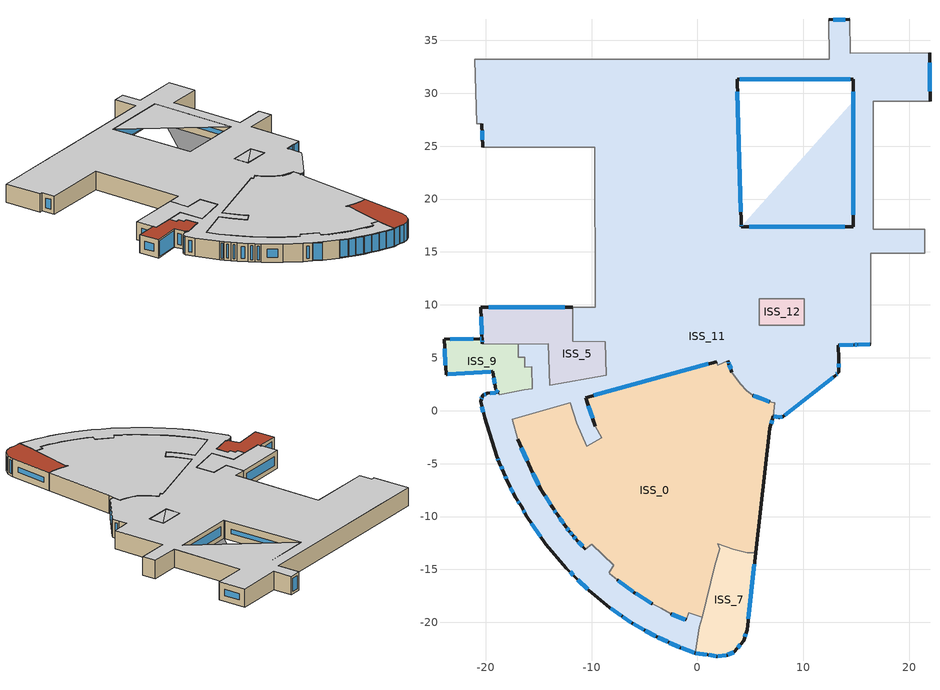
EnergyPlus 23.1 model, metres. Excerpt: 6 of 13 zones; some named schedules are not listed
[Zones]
ISS_0
 floor adiabatic (Interior Slab (Mass)_FLIPPED): 2.88,4.71 3.27,3.65 4.03,2.55 4.64,1.9 5.23,1.45 6.85,0.84 7.2,0.75 7.31,0.75 7.18,-0.5 6.83,-1.65 5.5,-13.44 4.71,-13.4 3.38,-13.07 1.93,-12.56 2.13,-13.04 1.65,-14.64 0.44,-19.49 -0.8,-19.08 -1.06,-19.77 -2.51,-19.18 -3.41,-18.67 -4.26,-18.25 -5.95,-17.18 -7.58,-15.97 -8.3,-15.38 -8.35,-15.25 -7.91,-14.61 -10,-12.63 -10.59,-13.08 -11.59,-12 -12.24,-11.2 -13.44,-9.51 -14.8,-7.4 -15.74,-5.5 -16.95,-2.71 -17.49,-0.81 -11.99,0.77 -11.4,-1.16 -10.43,-3.37 -9.03,-2.56 -9.64,-1.47 -10.57,1.23 1.81,4.63 1.92,4.3 z9
 wall outside (90.1-2019 Nonresidential CZ 0 Exterior Wall (Mass)): 1.81,4.63 -10.57,1.23 -9.64,-1.47 / -16.95,-2.71 -15.74,-5.5 -14.8,-7.4 -13.44,-9.51 -12.24,-11.2 -11.59,-12 -10.59,-13.08 / -7.58,-15.97 -5.95,-17.18 -4.26,-18.25 / -2.51,-19.18 -1.06,-19.77 / 5.5,-13.44 6.83,-1.65 7.18,-0.5 / 6.85,0.84 5.23,1.45 / 3.27,3.65 2.88,4.71 z9:12
 wall to ISS_11 (Interior Partition (Mass)): 2.88,4.71 1.92,4.3 1.81,4.63 / -9.64,-1.47 -9.03,-2.56 -10.43,-3.37 -11.4,-1.16 -11.99,0.77 -17.49,-0.81 -16.95,-2.71 / -10.59,-13.08 -10,-12.63 -7.91,-14.61 -8.35,-15.25 -8.3,-15.38 -7.58,-15.97 / -4.26,-18.25 -3.41,-18.67 -2.51,-19.18 / -1.06,-19.77 -0.8,-19.08 0.44,-19.49 / 7.18,-0.5 7.31,0.75 7.2,0.75 6.85,0.84 / 5.23,1.45 4.64,1.9 4.03,2.55 3.27,3.65 z9:12
 wall to ISS_7 (Interior Partition (Mass)): 0.44,-19.49 1.65,-14.64 2.13,-13.04 1.93,-12.56 3.38,-13.07 4.71,-13.4 5.5,-13.44 z9:12
 window (90.1-2019 Nonresidential CZ 0 Glazing (Operable)): 1.03,4.42 -9.79,1.45 / -10.31,0.47 -9.91,-0.71 z9.81:11.19; -16.62,-3.48 -16.07,-4.74 z9.84:11.16; -15.44,-6.11 -15.1,-6.8 z9.67:11.33; -14.39,-8.04 -13.85,-8.88 z9.75:11.25; -13.06,-10.06 -12.63,-10.66 z9.66:11.34; -12,-11.49 -11.83,-11.71 z9.38:11.62; -11.24,-12.37 -10.94,-12.71 z9.51:11.49; -7.48,-16.05 -6.05,-17.11 / -5.84,-17.25 -4.37,-18.19 z9.13:11.87; -2.41,-19.22 -1.16,-19.73 z9.11:11.89; 6.96,-1.24 7.05,-0.92 z9.43:11.57; 6.48,0.98 5.6,1.31 z9.39:11.61; 3.13,4.03 3.02,4.33 z9.41:11.59
 ceiling adiabatic (Interior Slab (Mass)): 2.88,4.71 1.92,4.3 1.81,4.63 -10.57,1.23 -9.64,-1.47 -9.03,-2.56 -10.43,-3.37 -11.4,-1.16 -11.99,0.77 -17.49,-0.81 -16.95,-2.71 -15.74,-5.5 -14.8,-7.4 -13.44,-9.51 -12.24,-11.2 -11.59,-12 -10.59,-13.08 -10,-12.63 -7.91,-14.61 -8.35,-15.25 -8.3,-15.38 -7.58,-15.97 -5.95,-17.18 -4.26,-18.25 -3.41,-18.67 -2.51,-19.18 -1.06,-19.77 -0.8,-19.08 0.44,-19.49 1.65,-14.64 2.13,-13.04 1.93,-12.56 3.38,-13.07 4.71,-13.4 5.5,-13.44 6.83,-1.65 7.18,-0.5 7.31,0.75 7.2,0.75 6.85,0.84 5.23,1.45 4.64,1.9 4.03,2.55 3.27,3.65 z12
ISS_5
 floor adiabatic (Interior Slab (Mass)_FLIPPED): -20.46,9.78 -11.77,9.8 -11.77,6.58 -8.7,6.54 -8.61,3.37 -13.97,2.42 -14.08,6.33 -16.95,6.29 -20.34,6.33 z9
 wall outside (90.1-2019 Nonresidential CZ 0 Exterior Wall (Mass)): -11.77,9.8 -20.46,9.78 -20.34,6.33 z9:12
 wall to ISS_9 (Interior Partition (Mass)): -20.34,6.33 -16.95,6.29 z9:12
 wall to ISS_11 (Interior Partition (Mass)): -16.95,6.29 -14.08,6.33 -13.97,2.42 -8.61,3.37 -8.7,6.54 -11.77,6.58 -11.77,9.8 z9:12
 window (90.1-2019 Nonresidential CZ 0 Glazing (Operable)): -20.43,8.89 -20.37,7.21 z9.88:11.12; -12.54,9.79 -19.69,9.78 z9.77:11.23
 ceiling adiabatic (Interior Slab (Mass)): -20.46,9.78 -20.34,6.33 -16.95,6.29 -14.08,6.33 -13.97,2.42 -8.61,3.37 -8.7,6.54 -11.77,6.58 -11.77,9.8 z12
ISS_7
 floor outside (90.1-2019 Nonresidential CZ 0 Exterior Floor (Mass)): -0.22,-22.92 0.16,-20.47 0.44,-19.49 1.65,-14.64 2.13,-13.04 1.93,-12.56 3.38,-13.07 4.71,-13.4 5.5,-13.44 4.7,-20.71 4.37,-21.73 3.48,-22.77 2.8,-23.09 1.83,-23.22 0.98,-23.06 z9
 wall outside (90.1-2019 Nonresidential CZ 0 Exterior Wall (Mass)): -0.22,-22.92 0.98,-23.06 1.83,-23.22 2.8,-23.09 3.48,-22.77 4.37,-21.73 4.7,-20.71 5.5,-13.44 z9:12
 wall to ISS_11 (Interior Partition (Mass)): 0.44,-19.49 0.16,-20.47 -0.22,-22.92 z9:12
 window (90.1-2019 Nonresidential CZ 0 Glazing (Operable)): -0.13,-22.93 0.89,-23.05 z9.09:11.91; 1.05,-23.07 1.76,-23.21 z9.07:11.93; 1.9,-23.21 2.72,-23.1 z9.08:11.92; 2.85,-23.06 3.43,-22.8 z9.06:11.94; 3.8,-22.41 4.06,-22.1 z9.48:11.52; 4.49,-21.36 4.58,-21.08 z9.39:11.61; 4.81,-19.64 5.38,-14.51 z10.07:10.93
 roof outside (90.1-2019 Nonresidential CZ 0 Exterior Roof (Mass)): -0.22,-22.92 0.98,-23.06 1.83,-23.22 2.8,-23.09 3.48,-22.77 4.37,-21.73 4.7,-20.71 5.5,-13.44 4.71,-13.4 3.38,-13.07 1.93,-12.56 2.13,-13.04 1.65,-14.64 0.44,-19.49 0.16,-20.47 z12
ISS_9
 floor outside (90.1-2019 Nonresidential CZ 0 Exterior Floor (Mass)): -18.74,1.53 -18.77,1.74 -19.06,1.97 -19.33,3.71 -23.75,3.42 -23.94,6.74 -20.58,6.79 -20.34,6.78 -20.34,6.33 -16.95,6.29 -16.94,5.03 -16.29,5.03 -16.3,4.13 -15.67,4.15 -15.59,2.06 -16.36,1.97 z9
 wall outside (90.1-2019 Nonresidential CZ 0 Exterior Wall (Mass)): -20.34,6.33 -20.34,6.78 -20.58,6.79 -23.94,6.74 -23.75,3.42 -19.33,3.71 -19.06,1.97 -18.77,1.74 z9:12
 wall to ISS_11 (Interior Partition (Mass)): -18.77,1.74 -18.74,1.53 -16.36,1.97 -15.59,2.06 -15.67,4.15 -16.3,4.13 -16.29,5.03 -16.94,5.03 -16.95,6.29 z9:12
 window (90.1-2019 Nonresidential CZ 0 Glazing (Operable)): -20.34,6.5 -20.34,6.61 z9.18:11.82; -20.41,6.79 -20.51,6.79 z9.07:11.93; -21.17,6.78 -23.36,6.75 z9.58:11.42; -23.89,5.87 -23.8,4.29 z9.87:11.13; -23.56,3.43 -19.51,3.7 z9.19:11.81; -19.24,3.13 -19.15,2.56 z9.59:11.41; -19.03,1.95 -18.8,1.76 z9.03:11.97
 roof outside (90.1-2019 Nonresidential CZ 0 Exterior Roof (Mass)): -18.74,1.53 -16.36,1.97 -15.59,2.06 -15.67,4.15 -16.3,4.13 -16.29,5.03 -16.94,5.03 -16.95,6.29 -20.34,6.33 -20.34,6.78 -20.58,6.79 -23.94,6.74 -23.75,3.42 -19.33,3.71 -19.06,1.97 -18.77,1.74 z12
ISS_11
 floor adiabatic (Interior Slab (Mass)_FLIPPED): -21.03,33.22 12.44,33.22 12.4,36.94 14.39,36.97 14.42,33.79 21.97,33.84 21.98,29.23 14.71,29.23 4.12,17.38 3.75,31.3 14.71,31.3 14.71,29.23 16.6,29.23 16.6,17.14 21.49,17.14 21.49,14.89 16.37,14.89 16.37,6.27 15.12,6.22 14.82,6.24 13.32,6.2 10.12,8.08 5.84,8.08 10.12,10.6 10.12,8.08 13.32,6.2 13.34,4.88 13.33,3.64 13.01,3.3 8.07,-0.55 7.71,-0.65 7.18,-0.5 7.31,0.75 7.2,0.75 6.85,0.84 5.23,1.45 4.64,1.9 4.03,2.55 3.27,3.65 2.88,4.71 1.92,4.3 1.81,4.63 0.35,4.21 -10.57,1.23 -10.21,0.13 -9.64,-1.47 -9.03,-2.56 -10.43,-3.37 -11.4,-1.16 -11.99,0.77 -17.49,-0.81 -16.95,-2.71 -15.74,-5.5 -15.3,-6.42 -14.8,-7.4 -13.73,-9.1 -13.15,-9.93 -12.58,-10.78 -11.9,-11.63 -11.27,-12.37 -10.59,-13.08 -10,-12.63 -7.91,-14.61 -8.35,-15.25 -8.3,-15.38 -7.58,-15.97 -5.95,-17.18 -4.26,-18.25 -3.41,-18.67 -2.51,-19.18 -1.63,-19.55 -1.06,-19.77 -0.8,-19.08 0.44,-19.49 0.16,-20.47 -0.22,-22.92 -1.61,-22.38 -2.72,-21.89 -3.85,-21.34 -4.99,-20.75 -6.16,-20.06 -7.12,-19.43 -8.27,-18.59 -10.28,-16.95 -11.37,-15.9 -12.38,-14.88 -14.32,-12.61 -16.17,-9.94 -16.62,-9.07 -17.16,-8.24 -17.92,-6.77 -18.3,-5.85 -18.7,-4.92 -18.95,-4.31 -20.11,-0.68 -20.48,0.9 -20.27,1.45 -19.88,1.63 -18.77,1.74 -18.74,1.53 -16.36,1.97 -15.59,2.06 -15.67,4.15 -16.3,4.13 -16.29,5.03 -16.94,5.03 -16.95,6.29 -14.08,6.33 -13.97,2.42 -8.61,3.37 -8.7,6.54 -11.77,6.58 -11.77,9.8 -9.67,9.8 -9.69,24.89 -20.3,24.91 -20.37,27.13 -20.84,27.12 z9
 wall outside (90.1-2019 Nonresidential CZ 0 Exterior Wall (Mass)): -20.37,27.13 -20.3,24.91 / -18.77,1.74 -19.88,1.63 -20.27,1.45 -20.48,0.9 -20.11,-0.68 -18.95,-4.31 -18.7,-4.92 -18.3,-5.85 -17.92,-6.77 -17.16,-8.24 -16.62,-9.07 -16.17,-9.94 -14.32,-12.61 -12.38,-14.88 -11.37,-15.9 -10.28,-16.95 -8.27,-18.59 -7.12,-19.43 -6.16,-20.06 -4.99,-20.75 -3.85,-21.34 -2.72,-21.89 -1.61,-22.38 -0.22,-22.92 / -1.06,-19.77 -1.63,-19.55 -2.51,-19.18 / -4.26,-18.25 -5.95,-17.18 -7.58,-15.97 / -10.59,-13.08 -11.27,-12.37 -11.9,-11.63 -12.58,-10.78 -13.15,-9.93 -13.73,-9.1 -14.8,-7.4 -15.3,-6.42 -15.74,-5.5 -16.95,-2.71 / -10.57,1.23 1.81,4.63 / 2.88,4.71 3.03,4.32 3.27,3.65 / 5.23,1.45 5.99,1.15 6.85,0.84 / 7.18,-0.5 7.71,-0.65 8.07,-0.55 13.01,3.3 13.33,3.64 13.34,4.88 13.32,6.2 14.82,6.24 15.12,6.22 16.37,6.27 / 21.98,29.23 21.97,33.84 / 14.39,36.97 12.4,36.94 / 4.12,17.38 4.12,17.64 3.75,31.3 14.71,31.3 14.71,17.38 4.12,17.38 z9:12; -9.64,-1.47,9 -10.21,0.13,9 -10.57,1.23,9 -10.57,1.23,12 -10.21,0.13,12 -9.64,-1.47,12
 wall to ISS_10 (Interior Partition (Mass)_FLIPPED): -21.03,33.22 -20.84,27.12 -20.37,27.13 z9:12
 wall to ISS_4 (Interior Partition (Mass)_FLIPPED): -20.3,24.91 -9.69,24.89 -9.67,9.8 -11.77,9.8 z9:12
 wall to ISS_1 (Interior Partition (Mass)_FLIPPED): 16.37,6.27 16.37,14.89 21.49,14.89 z9:12
 wall to ISS_6 (Interior Partition (Mass)_FLIPPED): 21.49,14.89 21.49,17.14 z9:12
 wall to ISS_2 (Interior Partition (Mass)_FLIPPED): 21.49,17.14 16.6,17.14 16.6,29.23 21.98,29.23 z9:12
 wall to ISS_8 (Interior Partition (Mass)_FLIPPED): 21.97,33.84 14.42,33.79 14.39,36.97 z9:12
 wall to ISS_3 (Interior Partition (Mass)_FLIPPED): 12.4,36.94 12.44,33.22 -21.03,33.22 z9:12
 wall to ISS_12 (Interior Partition (Mass)): 5.84,8.08 5.84,10.6 10.12,10.6 10.12,8.08 5.84,8.08 z9:12
 window (90.1-2019 Nonresidential CZ 0 Glazing (Operable)): -20.35,26.43 -20.32,25.6 z9.7:11.3; -19.05,1.71 -19.6,1.66 z9.28:11.72; -19.99,1.58 -20.16,1.5 z9.12:11.88; -20.35,1.24 -20.4,1.11 z9.23:11.77; -20.35,0.36 -20.24,-0.14 z9.55:11.45; -18.86,-4.54 -18.8,-4.69 / -1.86,-19.45 -2.28,-19.28 z9.25:11.75; -18.55,-5.26 -18.45,-5.51 / -18.16,-6.18 -18.06,-6.43 / -12.79,-10.47 -12.94,-10.24 / -13.36,-9.63 -13.52,-9.4 / -15.46,-6.09 -15.58,-5.84 z9.37:11.63; -17.66,-7.27 -17.42,-7.74 z9.56:11.44; -16.96,-8.55 -16.82,-8.76 / -16.45,-9.39 -16.33,-9.62 / -10.84,-12.82 -11.02,-12.63 / -11.5,-12.09 -11.67,-11.9 z9.36:11.64; -15.68,-10.65 -14.81,-11.9 z9.86:11.14; -12.03,-15.24 -11.72,-15.54 z9.5:11.5; -11.29,-15.97 -10.35,-16.88 / 13.42,6.21 14.72,6.24 z9.11:11.89; -8.18,-18.65 -7.2,-19.37 / -6.08,-20.11 -5.08,-20.7 / -1.51,-22.42 -0.32,-22.88 / 4.12,17.48 4.12,17.54 z9.1:11.9; -7.05,-19.47 -6.24,-20.02 / -4.91,-20.79 -3.93,-21.3 / -3.77,-21.38 -2.8,-21.85 / -2.64,-21.92 -1.69,-22.34 / 15.21,6.22 16.28,6.27 z9.09:11.91; -1.22,-19.71 -1.48,-19.61 z9.17:11.83; -12.15,-11.32 -12.34,-11.09 / -14.98,-7.05 -15.12,-6.78 z9.4:11.6; 2.94,4.56 2.97,4.47 z9.16:11.84; 3.12,4.06 3.18,3.9 z9.27:11.73; 5.29,1.42 5.93,1.18 / 6.06,1.13 6.78,0.87 z9.07:11.93; 7.23,-0.52 7.67,-0.64 z9.05:11.95; 7.75,-0.64 8.04,-0.56 / 14.85,6.24 15.09,6.22 z9.03:11.97; 8.24,-0.42 12.84,3.17 z9.21:11.79; 13.14,3.43 13.21,3.51 z9.18:11.82; 13.34,4.09 13.34,4.44 z9.44:11.56; 21.98,30.21 21.97,32.86 z9.98:11.02; 13.95,36.96 12.83,36.95 z9.43:11.57; 13.91,17.38 4.92,17.38 z9.79:11.21; 14.71,30.16 14.71,18.52 / 4.09,18.78 3.78,30.16 z10.14:10.86; 4,31.3 14.46,31.3 z9.24:11.76
 ceiling adiabatic (Interior Slab (Mass)): -21.03,33.22 -20.84,27.12 -20.37,27.13 -20.3,24.91 -9.69,24.89 -9.67,9.8 -11.77,9.8 -11.77,6.58 -8.7,6.54 -8.61,3.37 -13.97,2.42 -14.08,6.33 -16.95,6.29 -16.94,5.03 -16.29,5.03 -16.3,4.13 -15.67,4.15 -15.59,2.06 -16.36,1.97 -18.74,1.53 -18.77,1.74 -19.88,1.63 -20.27,1.45 -20.48,0.9 -20.11,-0.68 -18.95,-4.31 -18.7,-4.92 -18.3,-5.85 -17.92,-6.77 -17.16,-8.24 -16.62,-9.07 -16.17,-9.94 -14.32,-12.61 -12.38,-14.88 -11.37,-15.9 -10.28,-16.95 -8.27,-18.59 -7.12,-19.43 -6.16,-20.06 -4.99,-20.75 -3.85,-21.34 -2.72,-21.89 -1.61,-22.38 -0.22,-22.92 0.16,-20.47 0.44,-19.49 -0.8,-19.08 -1.06,-19.77 -1.63,-19.55 -2.51,-19.18 -3.41,-18.67 -4.26,-18.25 -5.95,-17.18 -7.58,-15.97 -8.3,-15.38 -8.35,-15.25 -7.91,-14.61 -10,-12.63 -10.59,-13.08 -11.27,-12.37 -11.9,-11.63 -12.58,-10.78 -13.15,-9.93 -13.73,-9.1 -14.8,-7.4 -15.3,-6.42 -15.74,-5.5 -16.95,-2.71 -17.49,-0.81 -11.99,0.77 -11.4,-1.16 -10.43,-3.37 -9.03,-2.56 -9.64,-1.47 -10.21,0.13 -10.57,1.23 0.35,4.21 1.81,4.63 1.92,4.3 2.88,4.71 3.27,3.65 4.03,2.55 4.64,1.9 5.23,1.45 6.85,0.84 7.2,0.75 7.31,0.75 7.18,-0.5 7.71,-0.65 8.07,-0.55 13.01,3.3 13.33,3.64 13.34,4.88 13.32,6.2 10.12,8.08 10.12,10.6 5.84,8.08 10.12,8.08 13.32,6.2 14.82,6.24 15.12,6.22 16.37,6.27 16.37,14.89 21.49,14.89 21.49,17.14 16.6,17.14 16.6,17.38 14.71,17.38 3.75,31.3 4.12,17.38 16.6,17.38 16.6,29.23 21.98,29.23 21.97,33.84 14.42,33.79 14.39,36.97 12.4,36.94 12.44,33.22 -13.41,33.22 z12
ISS_12
 floor adiabatic (Interior Slab (Mass)_FLIPPED): 5.84,8.08 5.84,10.6 10.12,10.6 10.12,8.08 z9
 ceiling adiabatic (Interior Slab (Mass)): 5.84,8.08 10.12,8.08 10.12,10.6 5.84,10.6 z12
[Site:GroundTemperature:BuildingSurface]
18, 18, 18, 18, 18, 18, 18, 18, 18, 18, 18, 18
[Site:GroundReflectance]
0.2, 0.2, 0.2, 0.2, 0.2, 0.2, 0.2, 0.2, 0.2, 0.2, 0.2, 0.2
[Site:GroundReflectance:SnowModifier]
1, 1
[Site:WeatherStation]
Wind Sensor Height Above Ground {m}=10; Wind Speed Profile Exponent=0.22; Wind Speed Profile Boundary Layer Thickness {m}=370; Air Temperature Sensor Height Above Ground {m}=1.5
[SizingPeriod:WeatherFileConditionType] Use Weather File Daylight Saving Period=No; Use Weather File Rain and Snow Indicators=No
Name | Period Selection | Day Type
Extreme Summer Weather Period for Design | SummerExtreme | SummerDesignDay
Extreme Winter Weather Period for Design | WinterExtreme | WinterDesignDay
[Building]
Building: North Axis {deg}=0; Terrain=Suburbs; Loads Convergence Tolerance Value=0.04; Temperature Convergence Tolerance Value {deltaC}=0.25; Solar Distribution=FullExterior; Maximum Number of Warmup Days=30; Minimum Number of Warmup Days=7
[Construction]
Interior Partition (Mass); Interior Partition (Mass)_FLIPPED: Plaster_0.013_Interior Partition (Mass), Plaster_0.013_Interior Partition (Mass)
90.1-2019 Nonresidential CZ 0 Exterior Wall (Mass): Stucco_0.025_90.1-2019 Nonresidential CZ 0 Exterior Wall (Mass), Concrete_0.203_90.1-2019 Nonresidential CZ 0 Exterior Wall (Mass), Mineral Wool_0.006340168156952033_90.1-2019 Nonresidential CZ 0 Exterior Wall (Mass), Plaster_0.013_90.1-2019 Nonresidential CZ 0 Exterior Wall (Mass)
Interior Slab (Mass): Acoustic Tile_0.005_Interior Slab (Mass), Concrete_0.102_Interior Slab (Mass), Carpet_0.02_Interior Slab (Mass)
Interior Slab (Mass)_FLIPPED: Carpet_0.02_Interior Slab (Mass), Concrete_0.102_Interior Slab (Mass), Acoustic Tile_0.005_Interior Slab (Mass)
90.1-2019 Nonresidential CZ 0 Exterior Floor (Mass): Stucco_0.025_90.1-2019 Nonresidential CZ 0 Exterior Floor (Mass), Mineral Wool_0.005244967487677573_90.1-2019 Nonresidential CZ 0 Exterior Floor (Mass), Concrete_0.102_90.1-2019 Nonresidential CZ 0 Exterior Floor (Mass), Carpet_0.02_90.1-2019 Nonresidential CZ 0 Exterior Floor (Mass)
90.1-2019 Nonresidential CZ 0 Exterior Roof (Mass): Vaporpermeable Felt_0.003_90.1-2019 Nonresidential CZ 0 Exterior Roof (Mass), XPS Board_0.14713995500631277_90.1-2019 Nonresidential CZ 0 Exterior Roof (Mass), Concrete_0.203_90.1-2019 Nonresidential CZ 0 Exterior Roof (Mass), Acoustic Tile_0.005_90.1-2019 Nonresidential CZ 0 Exterior Roof (Mass)
90.1-2019 Nonresidential CZ 0 Glazing (Operable): 90.1-2019 Nonresidential CZ 0 Glazing (Operable)Window
[Material]
Plaster_0.013_Interior Partition (Mass): Roughness=Rough; @Interior Partition (Mass):Plaster-Thickness@ [m]=0.013; @Interior Partition (Mass):Plaster-Conductivity@ [W/m-K]=1; @Interior Partition (Mass):Plaster-Density@ [kg/m3]=2000; @Interior Partition (Mass):Plaster-SpecificHeat@ [J/kg-K]=1130; @Interior Partition (Mass):Plaster-ThermalEmittance@=0.9; @Interior Partition (Mass):Plaster-SolarAbsorptance@=0.7; @Interior Partition (Mass):Plaster-VisibleAbsorptance@=0.7
Stucco_0.025_90.1-2019 Nonresidential CZ 0 Exterior Wall (Mass): Roughness=Smooth; @90.1-2019 Nonresidential CZ 0 Exterior Wall (Mass):Stucco-Thickness@ [m]=0.025; @90.1-2019 Nonresidential CZ 0 Exterior Wall (Mass):Stucco-Conductivity@ [W/m-K]=0.72; @90.1-2019 Nonresidential CZ 0 Exterior Wall (Mass):Stucco-Density@ [kg/m3]=1856; @90.1-2019 Nonresidential CZ 0 Exterior Wall (Mass):Stucco-SpecificHeat@ [J/kg-K]=840; @90.1-2019 Nonresidential CZ 0 Exterior Wall (Mass):Stucco-ThermalEmittance@=0.9; @90.1-2019 Nonresidential CZ 0 Exterior Wall (Mass):Stucco-SolarAbsorptance@=0.7; @90.1-2019 Nonresidential CZ 0 Exterior Wall (Mass):Stucco-VisibleAbsorptance@=0.7
Concrete_0.203_90.1-2019 Nonresidential CZ 0 Exterior Wall (Mass): Roughness=Rough; @90.1-2019 Nonresidential CZ 0 Exterior Wall (Mass):Concrete-Thickness@ [m]=0.203; @90.1-2019 Nonresidential CZ 0 Exterior Wall (Mass):Concrete-Conductivity@ [W/m-K]=2; @90.1-2019 Nonresidential CZ 0 Exterior Wall (Mass):Concrete-Density@ [kg/m3]=2400; @90.1-2019 Nonresidential CZ 0 Exterior Wall (Mass):Concrete-SpecificHeat@ [J/kg-K]=950; @90.1-2019 Nonresidential CZ 0 Exterior Wall (Mass):Concrete-ThermalEmittance@=0.9; @90.1-2019 Nonresidential CZ 0 Exterior Wall (Mass):Concrete-SolarAbsorptance@=0.7; @90.1-2019 Nonresidential CZ 0 Exterior Wall (Mass):Concrete-VisibleAbsorptance@=0.7
Mineral Wool_0.006340168156952033_90.1-2019 Nonresidential CZ 0 Exterior Wall (Mass): Roughness=Rough; @90.1-2019 Nonresidential CZ 0 Exterior Wall (Mass):Mineral Wool-Thickness@ [m]=0.00634017; @90.1-2019 Nonresidential CZ 0 Exterior Wall (Mass):Mineral Wool-Conductivity@ [W/m-K]=0.041; @90.1-2019 Nonresidential CZ 0 Exterior Wall (Mass):Mineral Wool-Density@ [kg/m3]=155; @90.1-2019 Nonresidential CZ 0 Exterior Wall (Mass):Mineral Wool-SpecificHeat@ [J/kg-K]=1130; @90.1-2019 Nonresidential CZ 0 Exterior Wall (Mass):Mineral Wool-ThermalEmittance@=0.9; @90.1-2019 Nonresidential CZ 0 Exterior Wall (Mass):Mineral Wool-SolarAbsorptance@=0.7; @90.1-2019 Nonresidential CZ 0 Exterior Wall (Mass):Mineral Wool-VisibleAbsorptance@=0.7
Plaster_0.013_90.1-2019 Nonresidential CZ 0 Exterior Wall (Mass): Roughness=Rough; @90.1-2019 Nonresidential CZ 0 Exterior Wall (Mass):Plaster-Thickness@ [m]=0.013; @90.1-2019 Nonresidential CZ 0 Exterior Wall (Mass):Plaster-Conductivity@ [W/m-K]=1; @90.1-2019 Nonresidential CZ 0 Exterior Wall (Mass):Plaster-Density@ [kg/m3]=2000; @90.1-2019 Nonresidential CZ 0 Exterior Wall (Mass):Plaster-SpecificHeat@ [J/kg-K]=1130; @90.1-2019 Nonresidential CZ 0 Exterior Wall (Mass):Plaster-ThermalEmittance@=0.9; @90.1-2019 Nonresidential CZ 0 Exterior Wall (Mass):Plaster-SolarAbsorptance@=0.7; @90.1-2019 Nonresidential CZ 0 Exterior Wall (Mass):Plaster-VisibleAbsorptance@=0.7
Acoustic Tile_0.005_Interior Slab (Mass): Roughness=MediumSmooth; @Interior Slab (Mass):Acoustic Tile-Thickness@ [m]=0.005; @Interior Slab (Mass):Acoustic Tile-Conductivity@ [W/m-K]=0.06; @Interior Slab (Mass):Acoustic Tile-Density@ [kg/m3]=368; @Interior Slab (Mass):Acoustic Tile-SpecificHeat@ [J/kg-K]=590; @Interior Slab (Mass):Acoustic Tile-ThermalEmittance@=0.9; @Interior Slab (Mass):Acoustic Tile-SolarAbsorptance@=0.7; @Interior Slab (Mass):Acoustic Tile-VisibleAbsorptance@=0.7
Concrete_0.102_Interior Slab (Mass): Roughness=Rough; @Interior Slab (Mass):Concrete-Thickness@ [m]=0.102; @Interior Slab (Mass):Concrete-Conductivity@ [W/m-K]=2; @Interior Slab (Mass):Concrete-Density@ [kg/m3]=2400; @Interior Slab (Mass):Concrete-SpecificHeat@ [J/kg-K]=950; @Interior Slab (Mass):Concrete-ThermalEmittance@=0.9; @Interior Slab (Mass):Concrete-SolarAbsorptance@=0.7; @Interior Slab (Mass):Concrete-VisibleAbsorptance@=0.7
Carpet_0.02_Interior Slab (Mass): Roughness=MediumRough; @Interior Slab (Mass):Carpet-Thickness@ [m]=0.02; @Interior Slab (Mass):Carpet-Conductivity@ [W/m-K]=0.06; @Interior Slab (Mass):Carpet-Density@ [kg/m3]=288; @Interior Slab (Mass):Carpet-SpecificHeat@ [J/kg-K]=1380; @Interior Slab (Mass):Carpet-ThermalEmittance@=0.9; @Interior Slab (Mass):Carpet-SolarAbsorptance@=0.7; @Interior Slab (Mass):Carpet-VisibleAbsorptance@=0.7
Stucco_0.025_90.1-2019 Nonresidential CZ 0 Exterior Floor (Mass): Roughness=Smooth; @90.1-2019 Nonresidential CZ 0 Exterior Floor (Mass):Stucco-Thickness@ [m]=0.025; @90.1-2019 Nonresidential CZ 0 Exterior Floor (Mass):Stucco-Conductivity@ [W/m-K]=0.72; @90.1-2019 Nonresidential CZ 0 Exterior Floor (Mass):Stucco-Density@ [kg/m3]=1856; @90.1-2019 Nonresidential CZ 0 Exterior Floor (Mass):Stucco-SpecificHeat@ [J/kg-K]=840; @90.1-2019 Nonresidential CZ 0 Exterior Floor (Mass):Stucco-ThermalEmittance@=0.9; @90.1-2019 Nonresidential CZ 0 Exterior Floor (Mass):Stucco-SolarAbsorptance@=0.7; @90.1-2019 Nonresidential CZ 0 Exterior Floor (Mass):Stucco-VisibleAbsorptance@=0.7
Mineral Wool_0.005244967487677573_90.1-2019 Nonresidential CZ 0 Exterior Floor (Mass): Roughness=Rough; @90.1-2019 Nonresidential CZ 0 Exterior Floor (Mass):Mineral Wool-Thickness@ [m]=0.00524497; @90.1-2019 Nonresidential CZ 0 Exterior Floor (Mass):Mineral Wool-Conductivity@ [W/m-K]=0.041; @90.1-2019 Nonresidential CZ 0 Exterior Floor (Mass):Mineral Wool-Density@ [kg/m3]=155; @90.1-2019 Nonresidential CZ 0 Exterior Floor (Mass):Mineral Wool-SpecificHeat@ [J/kg-K]=1130; @90.1-2019 Nonresidential CZ 0 Exterior Floor (Mass):Mineral Wool-ThermalEmittance@=0.9; @90.1-2019 Nonresidential CZ 0 Exterior Floor (Mass):Mineral Wool-SolarAbsorptance@=0.7; @90.1-2019 Nonresidential CZ 0 Exterior Floor (Mass):Mineral Wool-VisibleAbsorptance@=0.7
Concrete_0.102_90.1-2019 Nonresidential CZ 0 Exterior Floor (Mass): Roughness=Rough; @90.1-2019 Nonresidential CZ 0 Exterior Floor (Mass):Concrete-Thickness@ [m]=0.102; @90.1-2019 Nonresidential CZ 0 Exterior Floor (Mass):Concrete-Conductivity@ [W/m-K]=2; @90.1-2019 Nonresidential CZ 0 Exterior Floor (Mass):Concrete-Density@ [kg/m3]=2400; @90.1-2019 Nonresidential CZ 0 Exterior Floor (Mass):Concrete-SpecificHeat@ [J/kg-K]=950; @90.1-2019 Nonresidential CZ 0 Exterior Floor (Mass):Concrete-ThermalEmittance@=0.9; @90.1-2019 Nonresidential CZ 0 Exterior Floor (Mass):Concrete-SolarAbsorptance@=0.7; @90.1-2019 Nonresidential CZ 0 Exterior Floor (Mass):Concrete-VisibleAbsorptance@=0.7
Carpet_0.02_90.1-2019 Nonresidential CZ 0 Exterior Floor (Mass): Roughness=MediumRough; @90.1-2019 Nonresidential CZ 0 Exterior Floor (Mass):Carpet-Thickness@ [m]=0.02; @90.1-2019 Nonresidential CZ 0 Exterior Floor (Mass):Carpet-Conductivity@ [W/m-K]=0.06; @90.1-2019 Nonresidential CZ 0 Exterior Floor (Mass):Carpet-Density@ [kg/m3]=288; @90.1-2019 Nonresidential CZ 0 Exterior Floor (Mass):Carpet-SpecificHeat@ [J/kg-K]=1380; @90.1-2019 Nonresidential CZ 0 Exterior Floor (Mass):Carpet-ThermalEmittance@=0.9; @90.1-2019 Nonresidential CZ 0 Exterior Floor (Mass):Carpet-SolarAbsorptance@=0.7; @90.1-2019 Nonresidential CZ 0 Exterior Floor (Mass):Carpet-VisibleAbsorptance@=0.7
Vaporpermeable Felt_0.003_90.1-2019 Nonresidential CZ 0 Exterior Roof (Mass): Roughness=Rough; @90.1-2019 Nonresidential CZ 0 Exterior Roof (Mass):Vaporpermeable Felt-Thickness@ [m]=0.003; @90.1-2019 Nonresidential CZ 0 Exterior Roof (Mass):Vaporpermeable Felt-Conductivity@ [W/m-K]=0.909091; @90.1-2019 Nonresidential CZ 0 Exterior Roof (Mass):Vaporpermeable Felt-Density@ [kg/m3]=0.5; @90.1-2019 Nonresidential CZ 0 Exterior Roof (Mass):Vaporpermeable Felt-SpecificHeat@ [J/kg-K]=1800; @90.1-2019 Nonresidential CZ 0 Exterior Roof (Mass):Vaporpermeable Felt-ThermalEmittance@=0.9; @90.1-2019 Nonresidential CZ 0 Exterior Roof (Mass):Vaporpermeable Felt-SolarAbsorptance@=0.7; @90.1-2019 Nonresidential CZ 0 Exterior Roof (Mass):Vaporpermeable Felt-VisibleAbsorptance@=0.7
XPS Board_0.14713995500631277_90.1-2019 Nonresidential CZ 0 Exterior Roof (Mass): Roughness=Rough; @90.1-2019 Nonresidential CZ 0 Exterior Roof (Mass):XPS Board-Thickness@ [m]=0.14714; @90.1-2019 Nonresidential CZ 0 Exterior Roof (Mass):XPS Board-Conductivity@ [W/m-K]=0.034; @90.1-2019 Nonresidential CZ 0 Exterior Roof (Mass):XPS Board-Density@ [kg/m3]=35; @90.1-2019 Nonresidential CZ 0 Exterior Roof (Mass):XPS Board-SpecificHeat@ [J/kg-K]=1400; @90.1-2019 Nonresidential CZ 0 Exterior Roof (Mass):XPS Board-ThermalEmittance@=0.9; @90.1-2019 Nonresidential CZ 0 Exterior Roof (Mass):XPS Board-SolarAbsorptance@=0.7; @90.1-2019 Nonresidential CZ 0 Exterior Roof (Mass):XPS Board-VisibleAbsorptance@=0.7
Concrete_0.203_90.1-2019 Nonresidential CZ 0 Exterior Roof (Mass): Roughness=Rough; @90.1-2019 Nonresidential CZ 0 Exterior Roof (Mass):Concrete-Thickness@ [m]=0.203; @90.1-2019 Nonresidential CZ 0 Exterior Roof (Mass):Concrete-Conductivity@ [W/m-K]=2; @90.1-2019 Nonresidential CZ 0 Exterior Roof (Mass):Concrete-Density@ [kg/m3]=2400; @90.1-2019 Nonresidential CZ 0 Exterior Roof (Mass):Concrete-SpecificHeat@ [J/kg-K]=950; @90.1-2019 Nonresidential CZ 0 Exterior Roof (Mass):Concrete-ThermalEmittance@=0.9; @90.1-2019 Nonresidential CZ 0 Exterior Roof (Mass):Concrete-SolarAbsorptance@=0.7; @90.1-2019 Nonresidential CZ 0 Exterior Roof (Mass):Concrete-VisibleAbsorptance@=0.7
Acoustic Tile_0.005_90.1-2019 Nonresidential CZ 0 Exterior Roof (Mass): Roughness=MediumSmooth; @90.1-2019 Nonresidential CZ 0 Exterior Roof (Mass):Acoustic Tile-Thickness@ [m]=0.005; @90.1-2019 Nonresidential CZ 0 Exterior Roof (Mass):Acoustic Tile-Conductivity@ [W/m-K]=0.06; @90.1-2019 Nonresidential CZ 0 Exterior Roof (Mass):Acoustic Tile-Density@ [kg/m3]=368; @90.1-2019 Nonresidential CZ 0 Exterior Roof (Mass):Acoustic Tile-SpecificHeat@ [J/kg-K]=590; @90.1-2019 Nonresidential CZ 0 Exterior Roof (Mass):Acoustic Tile-ThermalEmittance@=0.9; @90.1-2019 Nonresidential CZ 0 Exterior Roof (Mass):Acoustic Tile-SolarAbsorptance@=0.7; @90.1-2019 Nonresidential CZ 0 Exterior Roof (Mass):Acoustic Tile-VisibleAbsorptance@=0.7
[WindowMaterial:SimpleGlazingSystem]
90.1-2019 Nonresidential CZ 0 Glazing (Operable)Window: @90.1-2019 Nonresidential CZ 0 Glazing (Operable)-UValue@=3.52052; @90.1-2019 Nonresidential CZ 0 Glazing (Operable)-SolarHeatGainCoefficient@=0.2; @90.1-2019 Nonresidential CZ 0 Glazing (Operable)-VisibleTransmittance@=0.22
[Zone] Rotation [deg]=0; Type=1; Multiplier=1; Zone Inside Convection Algorithm=TARP; Zone Outside Convection Algorithm=DOE-2
Name | Volume [m3] | Area [m2]
ISS_0 | 1112.61 | 370.871
ISS_5 | 147.593 | 49.1975
ISS_7 | 121.182 | 40.3939
ISS_9 | 84.2985 | 28.0995
ISS_11 | 2669.17 | 889.723
ISS_12 | 32.2917 | 10.7639
[People] OccupancySchedule=occOffice; Number of People Calculation Method=People/Area; PeopleDensity [person/m2]=1.3; Fraction Radiant=0.3; Sensible Heat Fraction=AUTOCALCULATE; Carbon Dioxide Generation Rate [m3/s-W]=3.82E-08; Enable ASHRAE 55 Comfort Warnings=No; Mean Radiant Temperature Calculation Type=ZoneAveraged; Clothing Insulation Calculation Method=DynamicClothingModelASHRAE55; Air Velocity Schedule=AirSpeed 0; Thermal Comfort Model 1 Type=AdaptiveASH55; Thermal Comfort Model 2 Type=Pierce; Thermal Comfort Model 3 Type=Fanger
Name | Zone or ZoneList | Activity Level Schedule | Work Efficiency Schedule
People ISS_0 | ISS_0 | ISS_0PeopleActivity | ISS_0WorkEfficiency
People ISS_5 | ISS_5 | ISS_5PeopleActivity | ISS_5WorkEfficiency
People ISS_7 | ISS_7 | ISS_7PeopleActivity | ISS_7WorkEfficiency
People ISS_9 | ISS_9 | ISS_9PeopleActivity | ISS_9WorkEfficiency
People ISS_11 | ISS_11 | ISS_11PeopleActivity | ISS_11WorkEfficiency
People ISS_12 | ISS_12 | ISS_12PeopleActivity | ISS_12WorkEfficiency
[ElectricEquipment] EquipmentAvailibilitySchedule=equipOffice; Design Level Calculation Method=Watts/Area; EquipmentPowerDensity [W/m2]=7; Fraction Latent=0; Fraction Radiant=.2; Fraction Lost=0
Name | Zone or ZoneList
ISS_0 Equipment | ISS_0
ISS_5 Equipment | ISS_5
ISS_7 Equipment | ISS_7
ISS_9 Equipment | ISS_9
ISS_11 Equipment | ISS_11
ISS_12 Equipment | ISS_12
[Lights] LightsAvailibilitySchedule=lightsOffice; Design Level Calculation Method=Watts/Area; LightingPowerDensity [W/m2]=16; Return Air Fraction=0; Fraction Radiant=.42; Fraction Visible=.18; Fraction Replaceable=1
Name | Zone or ZoneList
ISS_0 General lighting | ISS_0
ISS_5 General lighting | ISS_5
ISS_7 General lighting | ISS_7
ISS_9 General lighting | ISS_9
ISS_11 General lighting | ISS_11
ISS_12 General lighting | ISS_12
[Daylighting:Controls] Daylighting Method=SplitFlux; Lighting control type { 1 = continuous,2 = stepped,3 = continuous / off}=Continuous; Minimum Input Power Fraction for Continuous Dimming Control=0.1; Minimum Light Output Fraction for Continuous Dimming Control=0.1; Number of Stepped Control Steps=3; Probability Lighting will be Reset When Needed in Manual Stepped Control=1; Maximum Allowable Discomfort Glare Index=22; Fraction of Zone Controlled by Reference Point 1=1
ISS_0_DaylCtrl: Zone=ISS_0; @ISS_0-LightsAvailibilitySchedule@=lightsOffice; Daylighting Reference Point 1=ISS_0_DaylCtrlRefPt1; @ISS_0-IlluminanceSetpoint@ [lux at Reference Point 1]=500
ISS_5_DaylCtrl: Zone=ISS_5; Daylighting Reference Point 1=ISS_5_DaylCtrlRefPt1; @ISS_5-LightsAvailibilitySchedule@=lightsOffice; @ISS_5-IlluminanceSetpoint@ [lux at Reference Point 1]=500
ISS_7_DaylCtrl: Zone=ISS_7; Daylighting Reference Point 1=ISS_7_DaylCtrlRefPt1; @ISS_7-LightsAvailibilitySchedule@=lightsOffice; @ISS_7-IlluminanceSetpoint@ [lux at Reference Point 1]=500
ISS_9_DaylCtrl: Zone=ISS_9; Daylighting Reference Point 1=ISS_9_DaylCtrlRefPt1; @ISS_9-LightsAvailibilitySchedule@=lightsOffice; @ISS_9-IlluminanceSetpoint@ [lux at Reference Point 1]=500
ISS_11_DaylCtrl: Zone=ISS_11; Daylighting Reference Point 1=ISS_11_DaylCtrlRefPt1; @ISS_11-LightsAvailibilitySchedule@=lightsOffice; @ISS_11-IlluminanceSetpoint@ [lux at Reference Point 1]=500
[ZoneVentilation:WindandStackOpenArea] Opening Effectiveness=0; Effective Angle {deg}=0; Discharge Coefficient for Opening=0.6; Minimum Indoor Temperature {C}=22; Maximum Indoor Temperature {C}=100; Delta Temperature {deltaC}=1; Minimum Outdoor Temperature {C}=0; Maximum Outdoor Temperature {C}=30; Maximum Wind Speed {m/s}=40
Name | Zone | Opening Area {m2} | Opening Area Fraction Schedule | Height Difference {m}
ISS_0NatVent_Buoy | ISS_0 | 33.1041 | NatVentAvail_ISS_0 | 0.484293
ISS_5NatVent_Buoy | ISS_5 | 10.0055 | NatVentAvail_ISS_5 | 0.355193
ISS_7NatVent_Buoy | ISS_7 | 11.9934 | NatVentAvail_ISS_7 | 0.547797
ISS_9NatVent_Buoy | ISS_9 | 15.3531 | NatVentAvail_ISS_9 | 0.572519
ISS_11NatVent_Buoy | ISS_11 | 107.388 | NatVentAvail_ISS_11 | 0.548496
[ZoneInfiltration:DesignFlowRate] Schedule=On; Design Flow Rate Calculation Method=Flow/ExteriorArea; Flow per Exterior Surface Area [m3/s-m2]=0.00056896
ISS_0Infiltration: Zone or ZoneList=ISS_0; @ISS_0-InfiltrationConstantCoefficient@=1; @ISS_0-InfiltrationTemperatureCoefficient@=0; @ISS_0-InfiltrationWindVelocityCoefficient@=0; @ISS_0-InfiltrationWindVelocitySquaredCoefficient@=0
ISS_5Infiltration: Zone or ZoneList=ISS_5; @ISS_5-InfiltrationConstantCoefficient@=1; @ISS_5-InfiltrationTemperatureCoefficient@=0; @ISS_5-InfiltrationWindVelocityCoefficient@=0; @ISS_5-InfiltrationWindVelocitySquaredCoefficient@=0
ISS_7Infiltration: Zone or ZoneList=ISS_7; @ISS_7-InfiltrationConstantCoefficient@=1; @ISS_7-InfiltrationTemperatureCoefficient@=0; @ISS_7-InfiltrationWindVelocityCoefficient@=0; @ISS_7-InfiltrationWindVelocitySquaredCoefficient@=0
ISS_9Infiltration: Zone or ZoneList=ISS_9; @ISS_9-InfiltrationConstantCoefficient@=1; @ISS_9-InfiltrationTemperatureCoefficient@=0; @ISS_9-InfiltrationWindVelocityCoefficient@=0; @ISS_9-InfiltrationWindVelocitySquaredCoefficient@=0
ISS_11Infiltration: Zone or ZoneList=ISS_11; @ISS_11-InfiltrationConstantCoefficient@=1; @ISS_11-InfiltrationTemperatureCoefficient@=0; @ISS_11-InfiltrationWindVelocityCoefficient@=0; @ISS_11-InfiltrationWindVelocitySquaredCoefficient@=0
ISS_12Infiltration: Zone or ZoneList=ISS_12; @ISS_12-InfiltrationConstantCoefficient@=1; @ISS_12-InfiltrationTemperatureCoefficient@=0; @ISS_12-InfiltrationWindVelocityCoefficient@=0; @ISS_12-InfiltrationWindVelocitySquaredCoefficient@=0
[Zone equipment]
ISS_0: ISS_0 Ideal Loads Air
ISS_5: ISS_5 Ideal Loads Air
ISS_7: ISS_7 Ideal Loads Air
ISS_9: ISS_9 Ideal Loads Air
ISS_11: ISS_11 Ideal Loads Air
ISS_12: ISS_12 Ideal Loads Air
[Sizing:Zone] Zone Cooling Design Supply Air Temperature Input Method=SupplyAirTemperature; Zone Cooling Design Supply Air Temperature {C}=12; Zone Heating Design Supply Air Temperature Input Method=SupplyAirTemperature; Zone Heating Design Supply Air Temperature {C}=35; Zone Cooling Design Supply Air Humidity Ratio {kgWater/kgDryAir}=0.009; Zone Heating Design Supply Air Humidity Ratio {kgWater/kgDryAir}=0.004; Zone Heating Sizing Factor=1.15; Zone Cooling Sizing Factor=1.15; Cooling Design Air Flow Method=DesignDay; Heating Design Air Flow Method=DesignDay
Name | Design Specification Outdoor Air Object
ISS_0 | ISS_0MinFreshAir
ISS_5 | ISS_5MinFreshAir
ISS_7 | ISS_7MinFreshAir
ISS_9 | ISS_9MinFreshAir
ISS_11 | ISS_11MinFreshAir
ISS_12 | ISS_12MinFreshAir
[ZoneControl:Thermostat]
Name | Zone or ZoneList | Control Type Schedule | Control 1
ISS_0 Thermostat | ISS_0 | ISS_0_ZoneControlTypeSched | Dual Setpoint - Zone ISS_0
ISS_5 Thermostat | ISS_5 | ISS_5_ZoneControlTypeSched | Dual Setpoint - Zone ISS_5
ISS_7 Thermostat | ISS_7 | ISS_7_ZoneControlTypeSched | Dual Setpoint - Zone ISS_7
ISS_9 Thermostat | ISS_9 | ISS_9_ZoneControlTypeSched | Dual Setpoint - Zone ISS_9
ISS_11 Thermostat | ISS_11 | ISS_11_ZoneControlTypeSched | Dual Setpoint - Zone ISS_11
ISS_12 Thermostat | ISS_12 | ISS_12_ZoneControlTypeSched | Dual Setpoint - Zone ISS_12
[ThermostatSetpoint:DualSetpoint]
Name | Heating Setpoint Temperature Schedule | Cooling Setpoint Temperature Schedule
Dual Setpoint - Zone ISS_0 | ISS_0Heating_SP_Sch | ISS_0Cooling_SP_Sch
Dual Setpoint - Zone ISS_5 | ISS_5Heating_SP_Sch | ISS_5Cooling_SP_Sch
Dual Setpoint - Zone ISS_7 | ISS_7Heating_SP_Sch | ISS_7Cooling_SP_Sch
Dual Setpoint - Zone ISS_9 | ISS_9Heating_SP_Sch | ISS_9Cooling_SP_Sch
Dual Setpoint - Zone ISS_11 | ISS_11Heating_SP_Sch | ISS_11Cooling_SP_Sch
Dual Setpoint - Zone ISS_12 | ISS_12Heating_SP_Sch | ISS_12Cooling_SP_Sch
[DesignSpecification:OutdoorAir] Outdoor Air Method=Sum; MechVentSchedule=AllOn
ISS_0MinFreshAir: @ISS_0-MinFreshAirPerson@ [m3/s-person]=0.01; @ISS_0-MinFreshAirArea@ [m3/s-m2]=0.001
ISS_5MinFreshAir: @ISS_5-MinFreshAirPerson@ [m3/s-person]=0.01; @ISS_5-MinFreshAirArea@ [m3/s-m2]=0.001
ISS_7MinFreshAir: @ISS_7-MinFreshAirPerson@ [m3/s-person]=0.01; @ISS_7-MinFreshAirArea@ [m3/s-m2]=0.001
ISS_9MinFreshAir: @ISS_9-MinFreshAirPerson@ [m3/s-person]=0.01; @ISS_9-MinFreshAirArea@ [m3/s-m2]=0.001
ISS_11MinFreshAir: @ISS_11-MinFreshAirPerson@ [m3/s-person]=0.01; @ISS_11-MinFreshAirArea@ [m3/s-m2]=0.001
ISS_12MinFreshAir: @ISS_12-MinFreshAirPerson@ [m3/s-person]=0.01; @ISS_12-MinFreshAirArea@ [m3/s-m2]=0.001
[Schedule:Constant]
On: 1
AirSpeed 0: 0
ISS_0PeopleActivity; ISS_5PeopleActivity; ISS_7PeopleActivity; ISS_9PeopleActivity; ISS_11PeopleActivity; ISS_12PeopleActivity: Any Number, 125.28
ISS_0WorkEfficiency; ISS_5WorkEfficiency; ISS_7WorkEfficiency; ISS_9WorkEfficiency; ISS_11WorkEfficiency; ISS_12WorkEfficiency: Any Number, 0
ISS_0_ZoneControlTypeSched; ISS_5_ZoneControlTypeSched; ISS_7_ZoneControlTypeSched; ISS_9_ZoneControlTypeSched; ISS_11_ZoneControlTypeSched; ISS_12_ZoneControlTypeSched: 4
[Schedule:Year]
occOffice: Fraction, occOffice_0, 1, 1, 12, 31
lightsOffice: Fraction, lightsOffice_0, 1, 1, 12, 31
equipOffice: Fraction, equipOffice_0, 1, 1, 12, 31
NatVentAvail_ISS_0: Fraction, NatVentAvail_ISS_0_0, 1, 1, 1, 7, NatVentAvail_ISS_0_1, 1, 8, 1, 14, NatVentAvail_ISS_0_2, 1, 15, 1, 21, NatVentAvail_ISS_0_3, 1, 22, 1, 28, NatVentAvail_ISS_0_4, 1, 29, 2, 4, NatVentAvail_ISS_0_5, 2, 5, 2, 11, NatVentAvail_ISS_0_6, 2, 12, 2, 18, NatVentAvail_ISS_0_7, 2, 19, 2, 25, NatVentAvail_ISS_0_8, 2, 26, 3, 4, NatVentAvail_ISS_0_9, 3, 5, 3, 11, NatVentAvail_ISS_0_10, 3, 12, 3, 18, NatVentAvail_ISS_0_11, 3, 19, 3, 25, NatVentAvail_ISS_0_12, 3, 26, 4, 1, NatVentAvail_ISS_0_13, 4, 2, 4, 8, NatVentAvail_ISS_0_14, 4, 9, 4, 15, NatVentAvail_ISS_0_15, 4, 16, 4, 22, NatVentAvail_ISS_0_16, 4, 23, 4, 29, NatVentAvail_ISS_0_17, 4, 30, 5, 6, NatVentAvail_ISS_0_18, 5, 7, 5, 13, NatVentAvail_ISS_0_19, 5, 14, 5, 20, NatVentAvail_ISS_0_20, 5, 21, 5, 27, NatVentAvail_ISS_0_21, 5, 28, 6, 3, NatVentAvail_ISS_0_22, 6, 4, 6, 10, NatVentAvail_ISS_0_23, 6, 11, 6, 17, NatVentAvail_ISS_0_24, 6, 18, 6, 24, NatVentAvail_ISS_0_25, 6, 25, 7, 1, NatVentAvail_ISS_0_26, 7, 2, 7, 8, NatVentAvail_ISS_0_27, 7, 9, 7, 15, NatVentAvail_ISS_0_28, 7, 16, 7, 22, NatVentAvail_ISS_0_29, 7, 23, 7, 29, NatVentAvail_ISS_0_30, 7, 30, 8, 5, NatVentAvail_ISS_0_31, 8, 6, 8, 12, NatVentAvail_ISS_0_32, 8, 13, 8, 19, NatVentAvail_ISS_0_33, 8, 20, 8, 26, NatVentAvail_ISS_0_34, 8, 27, 9, 2, NatVentAvail_ISS_0_35, 9, 3, 9, 9, NatVentAvail_ISS_0_36, 9, 10, 9, 16, NatVentAvail_ISS_0_37, 9, 17, 9, 23, NatVentAvail_ISS_0_38, 9, 24, 9, 30, NatVentAvail_ISS_0_39, 10, 1, 10, 7, NatVentAvail_ISS_0_40, 10, 8, 10, 14, NatVentAvail_ISS_0_41, 10, 15, 10, 21, NatVentAvail_ISS_0_42, 10, 22, 10, 28, NatVentAvail_ISS_0_43, 10, 29, 11, 4, NatVentAvail_ISS_0_44, 11, 5, 11, 11, NatVentAvail_ISS_0_45, 11, 12, 11, 18, NatVentAvail_ISS_0_46, 11, 19, 11, 25, NatVentAvail_ISS_0_47, 11, 26, 12, 2, NatVentAvail_ISS_0_48, 12, 3, 12, 9, NatVentAvail_ISS_0_49, 12, 10, 12, 16, NatVentAvail_ISS_0_50, 12, 17, 12, 23, NatVentAvail_ISS_0_51, 12, 24, 12, 30, NatVentAvail_ISS_0_52, 12, 31, 12, 31
NatVentAvail_ISS_5: Fraction, NatVentAvail_ISS_5_0, 1, 1, 1, 7, NatVentAvail_ISS_5_1, 1, 8, 1, 14, NatVentAvail_ISS_5_2, 1, 15, 1, 21, NatVentAvail_ISS_5_3, 1, 22, 1, 28, NatVentAvail_ISS_5_4, 1, 29, 2, 4, NatVentAvail_ISS_5_5, 2, 5, 2, 11, NatVentAvail_ISS_5_6, 2, 12, 2, 18, NatVentAvail_ISS_5_7, 2, 19, 2, 25, NatVentAvail_ISS_5_8, 2, 26, 3, 4, NatVentAvail_ISS_5_9, 3, 5, 3, 11, NatVentAvail_ISS_5_10, 3, 12, 3, 18, NatVentAvail_ISS_5_11, 3, 19, 3, 25, NatVentAvail_ISS_5_12, 3, 26, 4, 1, NatVentAvail_ISS_5_13, 4, 2, 4, 8, NatVentAvail_ISS_5_14, 4, 9, 4, 15, NatVentAvail_ISS_5_15, 4, 16, 4, 22, NatVentAvail_ISS_5_16, 4, 23, 4, 29, NatVentAvail_ISS_5_17, 4, 30, 5, 6, NatVentAvail_ISS_5_18, 5, 7, 5, 13, NatVentAvail_ISS_5_19, 5, 14, 5, 20, NatVentAvail_ISS_5_20, 5, 21, 5, 27, NatVentAvail_ISS_5_21, 5, 28, 6, 3, NatVentAvail_ISS_5_22, 6, 4, 6, 10, NatVentAvail_ISS_5_23, 6, 11, 6, 17, NatVentAvail_ISS_5_24, 6, 18, 6, 24, NatVentAvail_ISS_5_25, 6, 25, 7, 1, NatVentAvail_ISS_5_26, 7, 2, 7, 8, NatVentAvail_ISS_5_27, 7, 9, 7, 15, NatVentAvail_ISS_5_28, 7, 16, 7, 22, NatVentAvail_ISS_5_29, 7, 23, 7, 29, NatVentAvail_ISS_5_30, 7, 30, 8, 5, NatVentAvail_ISS_5_31, 8, 6, 8, 12, NatVentAvail_ISS_5_32, 8, 13, 8, 19, NatVentAvail_ISS_5_33, 8, 20, 8, 26, NatVentAvail_ISS_5_34, 8, 27, 9, 2, NatVentAvail_ISS_5_35, 9, 3, 9, 9, NatVentAvail_ISS_5_36, 9, 10, 9, 16, NatVentAvail_ISS_5_37, 9, 17, 9, 23, NatVentAvail_ISS_5_38, 9, 24, 9, 30, NatVentAvail_ISS_5_39, 10, 1, 10, 7, NatVentAvail_ISS_5_40, 10, 8, 10, 14, NatVentAvail_ISS_5_41, 10, 15, 10, 21, NatVentAvail_ISS_5_42, 10, 22, 10, 28, NatVentAvail_ISS_5_43, 10, 29, 11, 4, NatVentAvail_ISS_5_44, 11, 5, 11, 11, NatVentAvail_ISS_5_45, 11, 12, 11, 18, NatVentAvail_ISS_5_46, 11, 19, 11, 25, NatVentAvail_ISS_5_47, 11, 26, 12, 2, NatVentAvail_ISS_5_48, 12, 3, 12, 9, NatVentAvail_ISS_5_49, 12, 10, 12, 16, NatVentAvail_ISS_5_50, 12, 17, 12, 23, NatVentAvail_ISS_5_51, 12, 24, 12, 30, NatVentAvail_ISS_5_52, 12, 31, 12, 31
NatVentAvail_ISS_7: Fraction, NatVentAvail_ISS_7_0, 1, 1, 1, 7, NatVentAvail_ISS_7_1, 1, 8, 1, 14, NatVentAvail_ISS_7_2, 1, 15, 1, 21, NatVentAvail_ISS_7_3, 1, 22, 1, 28, NatVentAvail_ISS_7_4, 1, 29, 2, 4, NatVentAvail_ISS_7_5, 2, 5, 2, 11, NatVentAvail_ISS_7_6, 2, 12, 2, 18, NatVentAvail_ISS_7_7, 2, 19, 2, 25, NatVentAvail_ISS_7_8, 2, 26, 3, 4, NatVentAvail_ISS_7_9, 3, 5, 3, 11, NatVentAvail_ISS_7_10, 3, 12, 3, 18, NatVentAvail_ISS_7_11, 3, 19, 3, 25, NatVentAvail_ISS_7_12, 3, 26, 4, 1, NatVentAvail_ISS_7_13, 4, 2, 4, 8, NatVentAvail_ISS_7_14, 4, 9, 4, 15, NatVentAvail_ISS_7_15, 4, 16, 4, 22, NatVentAvail_ISS_7_16, 4, 23, 4, 29, NatVentAvail_ISS_7_17, 4, 30, 5, 6, NatVentAvail_ISS_7_18, 5, 7, 5, 13, NatVentAvail_ISS_7_19, 5, 14, 5, 20, NatVentAvail_ISS_7_20, 5, 21, 5, 27, NatVentAvail_ISS_7_21, 5, 28, 6, 3, NatVentAvail_ISS_7_22, 6, 4, 6, 10, NatVentAvail_ISS_7_23, 6, 11, 6, 17, NatVentAvail_ISS_7_24, 6, 18, 6, 24, NatVentAvail_ISS_7_25, 6, 25, 7, 1, NatVentAvail_ISS_7_26, 7, 2, 7, 8, NatVentAvail_ISS_7_27, 7, 9, 7, 15, NatVentAvail_ISS_7_28, 7, 16, 7, 22, NatVentAvail_ISS_7_29, 7, 23, 7, 29, NatVentAvail_ISS_7_30, 7, 30, 8, 5, NatVentAvail_ISS_7_31, 8, 6, 8, 12, NatVentAvail_ISS_7_32, 8, 13, 8, 19, NatVentAvail_ISS_7_33, 8, 20, 8, 26, NatVentAvail_ISS_7_34, 8, 27, 9, 2, NatVentAvail_ISS_7_35, 9, 3, 9, 9, NatVentAvail_ISS_7_36, 9, 10, 9, 16, NatVentAvail_ISS_7_37, 9, 17, 9, 23, NatVentAvail_ISS_7_38, 9, 24, 9, 30, NatVentAvail_ISS_7_39, 10, 1, 10, 7, NatVentAvail_ISS_7_40, 10, 8, 10, 14, NatVentAvail_ISS_7_41, 10, 15, 10, 21, NatVentAvail_ISS_7_42, 10, 22, 10, 28, NatVentAvail_ISS_7_43, 10, 29, 11, 4, NatVentAvail_ISS_7_44, 11, 5, 11, 11, NatVentAvail_ISS_7_45, 11, 12, 11, 18, NatVentAvail_ISS_7_46, 11, 19, 11, 25, NatVentAvail_ISS_7_47, 11, 26, 12, 2, NatVentAvail_ISS_7_48, 12, 3, 12, 9, NatVentAvail_ISS_7_49, 12, 10, 12, 16, NatVentAvail_ISS_7_50, 12, 17, 12, 23, NatVentAvail_ISS_7_51, 12, 24, 12, 30, NatVentAvail_ISS_7_52, 12, 31, 12, 31
[Schedule:Week:Daily]
occOffice_0: 827d8c67-cae4-4eb4-a0be-ff347a9871f8, a3dd86c7-87e4-4bac-b229-8873ab960584, a3dd86c7-87e4-4bac-b229-8873ab960584, a3dd86c7-87e4-4bac-b229-8873ab960584, a3dd86c7-87e4-4bac-b229-8873ab960584, a3dd86c7-87e4-4bac-b229-8873ab960584, 827d8c67-cae4-4eb4-a0be-ff347a9871f8, 827d8c67-cae4-4eb4-a0be-ff347a9871f8, 827d8c67-cae4-4eb4-a0be-ff347a9871f8, 827d8c67-cae4-4eb4-a0be-ff347a9871f8, 827d8c67-cae4-4eb4-a0be-ff347a9871f8, 827d8c67-cae4-4eb4-a0be-ff347a9871f8
